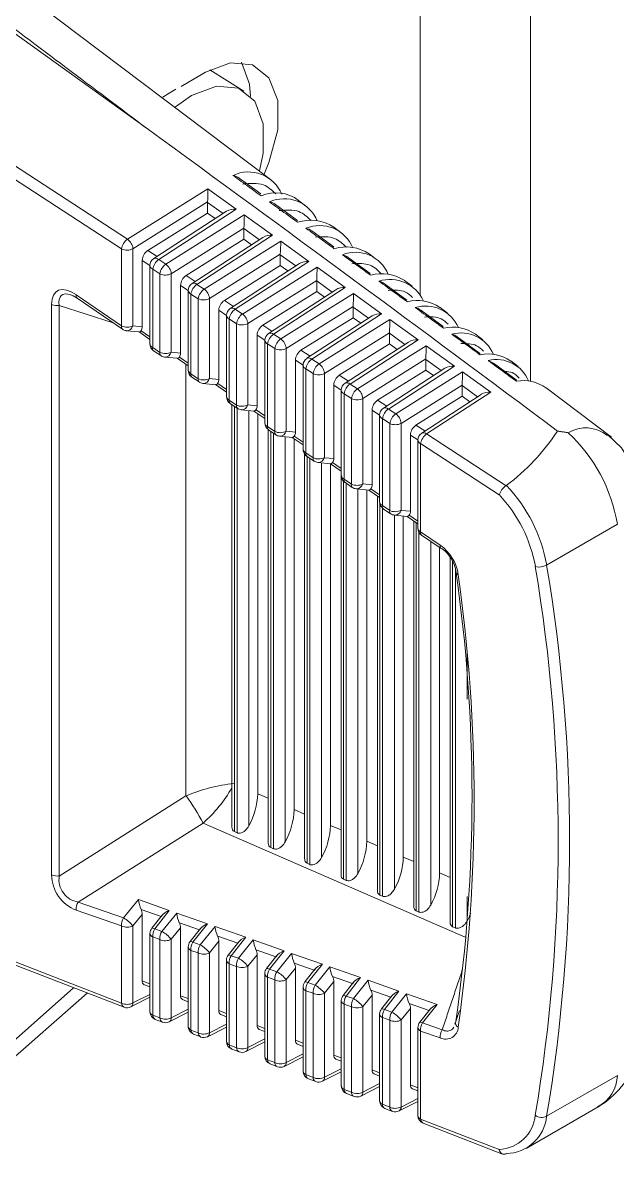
# Model space of a CAD drawing. Extents: x 8 to 113, y 2 to 87.
# Drawn here: x 81.363 to 82.08, y 65.487 to 66.851 of the extents above; entities that cross this region are included whole.
import ezdxf

# ---------------------------------------------------------------- set-up
doc = ezdxf.new("R2010")
doc.units = 0
doc.header["$MEASUREMENT"] = 0
doc.layers.add('OBJECT', color=7, linetype='CONTINUOUS')

msp = doc.modelspace()

# ---------------------------------------------------------------- linework, layer by layer
at = {"layer": 'OBJECT', "linetype": 'Continuous', "lineweight": 15}
for p, q in [((81.8421, 66.5225), (81.8421, 73.5571)), ((81.975, 66.4184), (81.975, 73.4803)), ((81.5145, 66.7221), (81.3105, 66.8689)), ((81.6615, 66.6621), (81.3794, 66.8748)), ((81.1852, 66.7881), (81.4893, 66.5901)), ((81.5833, 66.7912), (81.5538, 66.7742)), ((81.6297, 66.7686), (81.5886, 66.7941)), ((81.4821, 66.5784), (81.1778, 66.7765)), ((81.5477, 66.7707), (81.5394, 66.7659)), ((81.5394, 66.7659), (81.5317, 66.7611)), ((81.5663, 66.7631), (81.5473, 66.7497)), ((81.6501, 66.6446), (81.624, 66.6636)), ((81.4893, 66.5901), (81.5863, 66.6508)), ((81.5863, 66.6508), (81.6203, 66.6264)), ((81.5857, 66.6349), (81.4958, 66.5786)), ((81.5857, 66.6343), (81.5857, 66.6216)), ((81.6044, 66.6209), (81.5857, 66.6343)), ((81.7042, 66.6299), (81.6952, 66.6366)), ((81.5137, 66.5764), (81.5857, 66.6216)), ((81.6088, 66.6238), (81.5209, 66.5666)), ((81.6203, 66.6264), (81.5269, 66.5656)), ((81.5355, 66.56), (81.6301, 66.6193)), ((81.5857, 66.6216), (81.5951, 66.6148)), ((81.6301, 66.6193), (81.6641, 66.5949)), ((81.694, 66.6127), (81.6678, 66.6318)), ((81.6296, 66.6034), (81.542, 66.5485)), ((81.6526, 66.5922), (81.5671, 66.5366)), ((81.6641, 66.5949), (81.573, 66.5356)), ((81.6296, 66.6028), (81.6296, 66.59)), ((81.6482, 66.5894), (81.6296, 66.6028)), ((81.738, 66.5807), (81.7116, 66.6)), ((81.7469, 66.5977), (81.7379, 66.6044)), ((81.4821, 66.4855), (81.4821, 66.5784)), ((81.4958, 66.5786), (81.4958, 66.4856)), ((81.5599, 66.5464), (81.6296, 66.59)), ((81.5817, 66.53), (81.674, 66.5878)), ((81.6296, 66.59), (81.6389, 66.5833)), ((81.674, 66.5878), (81.708, 66.5633)), ((81.507, 66.4845), (81.507, 66.5645)), ((81.5164, 66.5584), (81.507, 66.5645)), ((81.5137, 66.5764), (81.5249, 66.5692)), ((81.5269, 66.5656), (81.5355, 66.56)), ((81.6734, 66.5719), (81.5882, 66.5185)), ((81.6734, 66.5713), (81.6734, 66.5585)), ((81.6921, 66.5579), (81.6734, 66.5713)), ((81.7819, 66.5488), (81.7553, 66.5682)), ((81.7879, 66.5668), (81.7806, 66.5723)), ((81.5164, 66.5583), (81.5164, 66.4639)), ((81.5283, 66.5483), (81.5197, 66.554)), ((81.5197, 66.554), (81.5197, 66.4596)), ((81.6061, 66.5163), (81.6734, 66.5585)), ((81.6965, 66.5607), (81.6132, 66.5066)), ((81.708, 66.5633), (81.6191, 66.5056)), ((81.6279, 66.4999), (81.7178, 66.5562)), ((81.6734, 66.5585), (81.6827, 66.5518)), ((81.7178, 66.5562), (81.7518, 66.5318)), ((81.5283, 66.4537), (81.5283, 66.5483)), ((81.542, 66.5485), (81.542, 66.4539)), ((81.5599, 66.5464), (81.571, 66.5392)), ((81.7173, 66.5403), (81.6344, 66.4884)), ((81.7173, 66.5397), (81.7173, 66.527)), ((81.7359, 66.5263), (81.7173, 66.5397)), ((81.8323, 66.5333), (81.8233, 66.5401)), ((81.5532, 66.4528), (81.5532, 66.5344)), ((81.5625, 66.5283), (81.5532, 66.5344)), ((81.5625, 66.5282), (81.5625, 66.4322)), ((81.5745, 66.5183), (81.5658, 66.5239)), ((81.5658, 66.5239), (81.5658, 66.4279)), ((81.573, 66.5356), (81.5817, 66.53)), ((81.6523, 66.4863), (81.7173, 66.527)), ((81.7403, 66.5292), (81.6593, 66.4765)), ((81.7518, 66.5318), (81.6653, 66.4755)), ((81.674, 66.4698), (81.7616, 66.5247)), ((81.7173, 66.527), (81.7266, 66.5203)), ((81.7616, 66.5247), (81.7956, 66.5003)), ((81.8258, 66.5167), (81.7991, 66.5363)), ((81.3978, 65.824), (81.3978, 66.5115)), ((81.4071, 66.5102), (81.4071, 65.8227)), ((81.4719, 66.4893), (81.4071, 66.5102)), ((81.4276, 66.523), (81.4821, 66.4855)), ((81.4287, 66.519), (81.4832, 66.4815)), ((81.5745, 66.4219), (81.5745, 66.5183)), ((81.5882, 66.5185), (81.5882, 66.4221)), ((81.6061, 66.5163), (81.6171, 66.5091)), ((81.5994, 66.421), (81.5994, 66.5044)), ((81.6086, 66.4983), (81.5994, 66.5044)), ((81.6086, 66.4982), (81.6086, 66.4005)), ((81.6191, 66.5056), (81.6279, 66.4999)), ((81.7611, 66.5088), (81.6806, 66.4583)), ((81.7841, 66.4977), (81.7055, 66.4465)), ((81.7956, 66.5003), (81.7114, 66.4455)), ((81.7611, 66.5082), (81.7611, 66.4955)), ((81.7797, 66.4948), (81.7611, 66.5082)), ((81.8698, 66.4847), (81.8429, 66.5044)), ((81.875, 66.5011), (81.866, 66.5079)), ((81.4958, 66.4856), (81.507, 66.4845)), ((81.6207, 66.4882), (81.612, 66.4939)), ((81.612, 66.4939), (81.612, 66.3962)), ((81.6207, 66.3902), (81.6207, 66.4882)), ((81.6344, 66.4884), (81.6344, 66.3904)), ((81.6523, 66.4863), (81.6633, 66.4791)), ((81.6984, 66.4562), (81.7611, 66.4955)), ((81.7202, 66.4398), (81.8055, 66.4932)), ((81.7611, 66.4955), (81.7704, 66.4887)), ((81.8055, 66.4932), (81.8395, 66.4688)), ((81.4878, 66.4798), (81.5034, 66.4783)), ((81.5032, 66.4783), (81.5164, 66.4692)), ((81.5056, 66.4798), (81.5164, 66.4724)), ((81.6455, 66.3893), (81.6455, 66.4743)), ((81.6548, 66.4683), (81.6455, 66.4743)), ((81.6653, 66.4755), (81.674, 66.4698)), ((81.8049, 66.4773), (81.7267, 66.4283)), ((81.8049, 66.4767), (81.8049, 66.4639)), ((81.8236, 66.4633), (81.8049, 66.4767)), ((81.9137, 66.4526), (81.8866, 66.4725)), ((81.9177, 66.4688), (81.9087, 66.4756)), ((81.5197, 66.4596), (81.5283, 66.4537)), ((81.5207, 66.4557), (81.5293, 66.4498)), ((81.6548, 66.4682), (81.6548, 66.3688)), ((81.6669, 66.4582), (81.6581, 66.4639)), ((81.6581, 66.4639), (81.6581, 66.3645)), ((81.6669, 66.3584), (81.6669, 66.4582)), ((81.6806, 66.4583), (81.6806, 66.3586)), ((81.6984, 66.4562), (81.7094, 66.4491)), ((81.7446, 66.4261), (81.8049, 66.4639)), ((81.828, 66.4661), (81.7516, 66.4165)), ((81.8395, 66.4688), (81.7575, 66.4155)), ((81.7664, 66.4097), (81.8493, 66.4617)), ((81.8049, 66.4639), (81.8143, 66.4572)), ((81.8493, 66.4617), (81.8833, 66.4372)), ((81.534, 66.448), (81.5495, 66.4465)), ((81.542, 66.4539), (81.5532, 66.4528)), ((81.5493, 66.4465), (81.5625, 66.4375)), ((81.5518, 66.4481), (81.5625, 66.4407)), ((81.6917, 66.3575), (81.6917, 66.4442)), ((81.7009, 66.4382), (81.6917, 66.4442)), ((81.7114, 66.4455), (81.7202, 66.4398)), ((81.8488, 66.4458), (81.7729, 66.3982)), ((81.8488, 66.4452), (81.8488, 66.4324)), ((81.8674, 66.4318), (81.8488, 66.4452)), ((81.9603, 66.4365), (81.9512, 66.4434)), ((81.5598, 65.9193), (81.5598, 66.4393)), ((81.7009, 66.4381), (81.7009, 66.337)), ((81.713, 66.4281), (81.7042, 66.4338)), ((81.7042, 66.4338), (81.7042, 66.3327)), ((81.713, 66.3267), (81.713, 66.4281)), ((81.7267, 66.4283), (81.7267, 66.3268)), ((81.7908, 66.3961), (81.8488, 66.4324)), ((81.8718, 66.4346), (81.7977, 66.3864)), ((81.8833, 66.4372), (81.8037, 66.3854)), ((81.8126, 66.3796), (81.8932, 66.4301)), ((81.8488, 66.4324), (81.8581, 66.4257)), ((81.8932, 66.4301), (81.9272, 66.4057)), ((81.9578, 66.4206), (81.9303, 66.4407)), ((81.5658, 66.4279), (81.5745, 66.4219)), ((81.5668, 66.424), (81.5755, 66.418)), ((81.5802, 66.4163), (81.5957, 66.4147)), ((81.5882, 66.4221), (81.5994, 66.421)), ((81.5955, 66.4148), (81.6086, 66.4057)), ((81.598, 66.4163), (81.6086, 66.409)), ((81.7446, 66.4261), (81.7555, 66.419)), ((81.7575, 66.4155), (81.7664, 66.4097)), ((81.7379, 66.3257), (81.7379, 66.4142)), ((81.747, 66.4082), (81.7379, 66.4142)), ((81.747, 66.4081), (81.747, 66.3053)), ((81.7592, 66.398), (81.7504, 66.4038)), ((81.7504, 66.4038), (81.7504, 66.301)), ((81.8926, 66.4142), (81.8191, 66.3681)), ((81.837, 66.366), (81.8926, 66.4009)), ((81.9157, 66.4031), (81.8439, 66.3564)), ((81.9272, 66.4057), (81.8498, 66.3554)), ((81.8926, 66.4136), (81.8926, 66.4009)), ((81.9113, 66.4002), (81.8926, 66.4136)), ((81.8926, 66.4009), (81.9019, 66.3942)), ((82.0725, 66.3514), (81.9938, 66.4111)), ((81.612, 66.3962), (81.6207, 66.3902)), ((81.613, 66.3922), (81.6217, 66.3862)), ((81.6152, 66.3907), (81.6152, 65.8814)), ((81.6181, 66.3887), (81.6181, 65.8762)), ((81.6344, 66.3904), (81.6455, 66.3893)), ((81.7592, 66.2949), (81.7592, 66.398)), ((81.7729, 66.3982), (81.7729, 66.2951)), ((81.7908, 66.3961), (81.8017, 66.389)), ((81.6214, 65.8747), (81.6214, 66.3864)), ((81.6264, 66.3845), (81.6419, 66.383)), ((81.6355, 66.3836), (81.6355, 65.8831)), ((81.6417, 66.383), (81.6548, 66.374)), ((81.6442, 66.3845), (81.6548, 66.3772)), ((81.6463, 65.9219), (81.6463, 66.3798)), ((81.7841, 66.294), (81.7841, 66.3841)), ((81.7932, 66.3782), (81.7841, 66.3841)), ((81.7932, 66.3781), (81.7932, 66.2736)), ((81.8054, 66.368), (81.7965, 66.3738)), ((81.7965, 66.3738), (81.7965, 66.2693)), ((81.8037, 66.3854), (81.8126, 66.3796)), ((81.6581, 66.3645), (81.6669, 66.3584)), ((81.659, 66.3606), (81.659, 65.8623)), ((81.6591, 66.3605), (81.6679, 66.3545)), ((81.8054, 66.2632), (81.8054, 66.368)), ((81.8191, 66.3681), (81.8191, 66.2633)), ((81.837, 66.366), (81.8478, 66.359)), ((81.6619, 66.3586), (81.6619, 65.8571)), ((81.6653, 65.8556), (81.6653, 66.3563)), ((81.6725, 66.3528), (81.6881, 66.3512)), ((81.6794, 66.3521), (81.6794, 65.864)), ((81.6806, 66.3586), (81.6917, 66.3575)), ((81.6879, 66.3512), (81.7009, 66.3423)), ((81.6901, 65.9028), (81.6901, 66.3497)), ((81.6903, 66.3528), (81.7009, 66.3455)), ((81.8302, 66.2622), (81.8302, 66.3541)), ((81.8393, 66.3481), (81.8302, 66.3541)), ((81.8393, 66.348), (81.8393, 66.2418)), ((81.8498, 66.3554), (81.9456, 66.293)), ((81.7042, 66.3327), (81.713, 66.3267)), ((81.8426, 66.3437), (81.8426, 66.2375)), ((81.9372, 66.2822), (81.8426, 66.3437)), ((81.7028, 66.3311), (81.7028, 65.8432)), ((81.7052, 66.3288), (81.7141, 66.3227)), ((81.7058, 66.3284), (81.7058, 65.838)), ((81.7091, 65.8365), (81.7091, 66.3261)), ((81.7187, 66.321), (81.7342, 66.3195)), ((81.7232, 66.3206), (81.7232, 65.8449)), ((81.7267, 66.3268), (81.7379, 66.3257)), ((81.734, 66.3195), (81.747, 66.3105)), ((81.734, 65.8837), (81.734, 66.3195)), ((81.7365, 66.321), (81.747, 66.3138)), ((81.7467, 66.3108), (81.7467, 65.8241)), ((81.7496, 66.2986), (81.7496, 65.8189)), ((81.7504, 66.301), (81.7592, 66.2949)), ((81.7514, 66.2971), (81.7602, 66.291)), ((81.753, 65.8174), (81.753, 66.296)), ((81.7729, 66.2951), (81.7841, 66.294)), ((81.7649, 66.2893), (81.7804, 66.2877)), ((81.767, 66.289), (81.767, 65.8258)), ((81.7778, 65.8646), (81.7778, 66.288)), ((81.7802, 66.2877), (81.7932, 66.2788)), ((81.7827, 66.2893), (81.7932, 66.2821)), ((81.7905, 66.2806), (81.7905, 65.805)), ((81.7934, 66.2713), (81.7934, 65.7998)), ((81.7965, 66.2693), (81.8054, 66.2632)), ((81.7968, 65.7984), (81.7968, 66.2659)), ((81.7975, 66.2653), (81.8064, 66.2592)), ((81.8109, 66.2575), (81.8109, 65.8067)), ((81.8111, 66.2575), (81.8266, 66.256)), ((81.8191, 66.2633), (81.8302, 66.2622)), ((81.8216, 65.8455), (81.8216, 66.2564)), ((81.8264, 66.256), (81.8393, 66.2471)), ((81.8289, 66.2575), (81.8393, 66.2503)), ((81.8344, 66.2505), (81.8344, 65.786)), ((81.8373, 66.2485), (81.8373, 65.7807)), ((81.8426, 66.2375), (81.8662, 66.2214)), ((82.0797, 66.2465), (81.9944, 66.1973)), ((81.8406, 65.7793), (81.8406, 66.2369)), ((81.8436, 66.2336), (81.8672, 66.2174)), ((81.8547, 66.226), (81.8547, 65.7876)), ((81.8655, 65.8264), (81.8655, 66.2186)), ((81.8782, 66.2067), (81.8782, 65.7669)), ((81.8811, 66.2015), (81.8811, 65.7616)), ((81.8845, 65.7602), (81.8845, 66.1922)), ((81.8986, 66.0901), (81.8986, 66.0359)), ((81.5598, 65.9193), (81.4071, 65.8227)), ((81.659, 65.9164), (81.6463, 65.9219)), ((81.7028, 65.8973), (81.6901, 65.9028)), ((81.43, 65.7913), (81.5804, 65.8864)), ((81.5804, 65.8864), (81.8961, 65.7489)), ((81.7467, 65.8782), (81.734, 65.8837)), ((81.6181, 65.8762), (81.6214, 65.8747)), ((81.6619, 65.8571), (81.6653, 65.8556)), ((81.7905, 65.8591), (81.7778, 65.8646)), ((81.8344, 65.84), (81.8216, 65.8455)), ((81.7058, 65.838), (81.7091, 65.8365)), ((81.7496, 65.8189), (81.753, 65.8174)), ((81.8782, 65.8209), (81.8655, 65.8264)), ((81.4821, 65.6695), (81.1778, 65.7875)), ((81.4846, 65.7722), (81.43, 65.7913)), ((81.4846, 65.7722), (81.5024, 65.7942)), ((81.5024, 65.7942), (81.5396, 65.7811)), ((81.7934, 65.7998), (81.7968, 65.7984)), ((81.8986, 65.7982), (81.8986, 65.7685)), ((81.181, 65.7825), (81.4852, 65.6645)), ((81.4276, 65.7816), (81.4821, 65.7625)), ((81.507, 65.7764), (81.4958, 65.7626)), ((81.5298, 65.774), (81.5056, 65.7825)), ((81.507, 65.7764), (81.507, 65.6964)), ((81.531, 65.7756), (81.5185, 65.7598)), ((81.5396, 65.7811), (81.5221, 65.759)), ((81.5307, 65.7559), (81.5486, 65.778)), ((81.5486, 65.778), (81.5858, 65.7649)), ((81.8373, 65.7807), (81.8406, 65.7793)), ((81.4821, 65.6695), (81.4821, 65.7625)), ((81.4958, 65.7626), (81.4958, 65.6697)), ((81.5532, 65.7602), (81.542, 65.7464)), ((81.576, 65.7578), (81.5518, 65.7663)), ((81.5532, 65.7602), (81.5532, 65.6785)), ((81.5858, 65.7649), (81.5682, 65.7428)), ((81.5769, 65.7397), (81.5948, 65.7618)), ((81.5948, 65.7618), (81.6319, 65.7488)), ((81.8811, 65.7616), (81.8845, 65.7602)), ((81.5164, 65.7536), (81.5164, 65.6592)), ((81.5283, 65.7462), (81.5197, 65.7493)), ((81.5197, 65.7493), (81.5197, 65.655)), ((81.5221, 65.759), (81.5307, 65.7559)), ((81.5283, 65.6516), (81.5283, 65.7462)), ((81.542, 65.7464), (81.542, 65.6518)), ((81.5772, 65.7594), (81.5647, 65.7436)), ((81.6221, 65.7417), (81.598, 65.7501)), ((81.6319, 65.7488), (81.6144, 65.7266)), ((81.5625, 65.7374), (81.5625, 65.6414)), ((81.5745, 65.73), (81.5658, 65.7331)), ((81.5658, 65.7331), (81.5658, 65.6371)), ((81.5682, 65.7428), (81.5769, 65.7397)), ((81.5994, 65.744), (81.5882, 65.7302)), ((81.5994, 65.744), (81.5994, 65.6606)), ((81.6233, 65.7432), (81.6108, 65.7274)), ((81.6231, 65.7235), (81.6409, 65.7456)), ((81.6409, 65.7456), (81.678, 65.7326)), ((81.6682, 65.7255), (81.6442, 65.7339)), ((81.678, 65.7326), (81.6605, 65.7104)), ((81.5745, 65.6337), (81.5745, 65.73)), ((81.5882, 65.7302), (81.5882, 65.6339)), ((81.6086, 65.7212), (81.6086, 65.6235)), ((81.6144, 65.7266), (81.6231, 65.7235)), ((81.6455, 65.7278), (81.6344, 65.714)), ((81.6455, 65.7278), (81.6455, 65.6427)), ((81.6694, 65.727), (81.6569, 65.7112)), ((81.6693, 65.7073), (81.6871, 65.7294)), ((81.6871, 65.7294), (81.7242, 65.7164)), ((81.6207, 65.7138), (81.612, 65.7169)), ((81.612, 65.7169), (81.612, 65.6192)), ((81.6207, 65.6158), (81.6207, 65.7138)), ((81.6344, 65.714), (81.6344, 65.616)), ((81.6605, 65.7104), (81.6693, 65.7073)), ((81.6917, 65.7116), (81.6806, 65.6978)), ((81.7144, 65.7093), (81.6903, 65.7177)), ((81.6917, 65.7116), (81.6917, 65.6248)), ((81.7156, 65.7108), (81.7031, 65.695)), ((81.7242, 65.7164), (81.7066, 65.6942)), ((81.7154, 65.6911), (81.7333, 65.7132)), ((81.7333, 65.7132), (81.7703, 65.7002)), ((81.507, 65.6964), (81.5164, 65.6928)), ((81.5096, 65.6916), (81.5164, 65.689)), ((81.6548, 65.705), (81.6548, 65.6056)), ((81.6669, 65.6976), (81.6581, 65.7007)), ((81.6581, 65.7007), (81.6581, 65.6013)), ((81.6669, 65.5979), (81.6669, 65.6976)), ((81.6806, 65.6978), (81.6806, 65.5981)), ((81.7066, 65.6942), (81.7154, 65.6911)), ((81.7379, 65.6954), (81.7267, 65.6816)), ((81.7605, 65.6931), (81.7365, 65.7015)), ((81.7379, 65.6954), (81.7379, 65.6069)), ((81.7617, 65.6946), (81.7492, 65.6788)), ((81.7703, 65.7002), (81.7528, 65.678)), ((81.7616, 65.6749), (81.7795, 65.697)), ((81.7795, 65.697), (81.8164, 65.684)), ((81.3032, 65.5808), (81.4244, 65.6881)), ((81.3375, 65.5906), (81.4408, 65.6817)), ((81.4958, 65.6697), (81.5164, 65.6801)), ((81.5532, 65.6785), (81.5625, 65.6749)), ((81.7009, 65.6888), (81.7009, 65.5877)), ((81.713, 65.6814), (81.7042, 65.6845)), ((81.7042, 65.6845), (81.7042, 65.5834)), ((81.713, 65.58), (81.713, 65.6814)), ((81.7267, 65.6816), (81.7267, 65.5802)), ((81.7528, 65.678), (81.7616, 65.6749)), ((81.7841, 65.6791), (81.7729, 65.6654)), ((81.8066, 65.6769), (81.7827, 65.6853)), ((81.7841, 65.6791), (81.7841, 65.589)), ((81.8078, 65.6784), (81.7953, 65.6626)), ((81.8164, 65.684), (81.7989, 65.6618)), ((81.8078, 65.6587), (81.8257, 65.6807)), ((81.8257, 65.6807), (81.8626, 65.6678)), ((81.4934, 65.6649), (81.5164, 65.6766)), ((81.5557, 65.6737), (81.5625, 65.6711)), ((81.747, 65.6726), (81.747, 65.5698)), ((81.7592, 65.6652), (81.7504, 65.6683)), ((81.7504, 65.6683), (81.7504, 65.5655)), ((81.7592, 65.5621), (81.7592, 65.6652)), ((81.7729, 65.6654), (81.7729, 65.5623)), ((81.8528, 65.6607), (81.8289, 65.6691)), ((81.8626, 65.6678), (81.845, 65.6456)), ((81.5197, 65.655), (81.5283, 65.6516)), ((81.5395, 65.647), (81.5625, 65.6587)), ((81.542, 65.6518), (81.5625, 65.6622)), ((81.5994, 65.6606), (81.6086, 65.657)), ((81.6019, 65.6558), (81.6086, 65.6532)), ((81.7932, 65.6564), (81.7932, 65.5519)), ((81.8054, 65.649), (81.7965, 65.6521)), ((81.7965, 65.6521), (81.7965, 65.5476)), ((81.7989, 65.6618), (81.8078, 65.6587)), ((81.8302, 65.6629), (81.8191, 65.6492)), ((81.8302, 65.6629), (81.8302, 65.5711)), ((81.854, 65.6622), (81.8415, 65.6464)), ((81.5228, 65.6499), (81.5314, 65.6466)), ((81.5658, 65.6371), (81.5745, 65.6337)), ((81.5857, 65.6291), (81.6086, 65.6407)), ((81.5882, 65.6339), (81.6086, 65.6443)), ((81.6455, 65.6427), (81.6548, 65.6391)), ((81.6481, 65.6379), (81.6548, 65.6353)), ((81.8054, 65.5442), (81.8054, 65.649)), ((81.8191, 65.6492), (81.8191, 65.5443)), ((81.8393, 65.6402), (81.8393, 65.534)), ((81.8686, 65.6374), (81.845, 65.6456)), ((81.8846, 65.6466), (81.884, 65.6441)), ((81.5689, 65.632), (81.5776, 65.6287)), ((81.6344, 65.616), (81.6548, 65.6263)), ((81.6917, 65.6248), (81.7009, 65.6213)), ((81.8426, 65.6359), (81.8426, 65.5297)), ((81.8426, 65.6359), (81.8662, 65.6277)), ((81.612, 65.6192), (81.6207, 65.6158)), ((81.615, 65.6141), (81.6238, 65.6108)), ((81.6319, 65.6112), (81.6548, 65.6228)), ((81.6943, 65.62), (81.7009, 65.6174)), ((81.6581, 65.6013), (81.6669, 65.5979)), ((81.6612, 65.5963), (81.6699, 65.5929)), ((81.6781, 65.5933), (81.7009, 65.6049)), ((81.6806, 65.5981), (81.7009, 65.6084)), ((81.7379, 65.6069), (81.747, 65.6034)), ((81.7404, 65.6021), (81.747, 65.5995)), ((81.7042, 65.5834), (81.713, 65.58)), ((81.7242, 65.5754), (81.747, 65.5869)), ((81.7267, 65.5802), (81.747, 65.5905)), ((81.7841, 65.589), (81.7932, 65.5855)), ((81.7866, 65.5842), (81.7932, 65.5816)), ((81.7073, 65.5784), (81.7161, 65.575)), ((81.7704, 65.5575), (81.7932, 65.569)), ((81.7729, 65.5623), (81.7932, 65.5726)), ((81.8302, 65.5711), (81.8393, 65.5676)), ((82.0797, 65.5824), (81.9944, 65.5332)), ((81.7504, 65.5655), (81.7592, 65.5621)), ((81.7534, 65.5605), (81.7623, 65.557)), ((81.8328, 65.5663), (81.8393, 65.5637)), ((81.7965, 65.5476), (81.8054, 65.5442)), ((81.7996, 65.5426), (81.8085, 65.5391)), ((81.8166, 65.5396), (81.8393, 65.5511)), ((81.8191, 65.5443), (81.8393, 65.5546)), ((81.9698, 65.4945), (82.0565, 65.5445)), ((81.9372, 65.4931), (81.8426, 65.5297)), ((81.8457, 65.5247), (81.9412, 65.4877))]:
    msp.add_line(p, q, dxfattribs=at)
at = {"layer": 'OBJECT', "linetype": 'Continuous', "lineweight": 15, "flags": 128}
for points in [[(81.6539, 66.6685), (81.6598, 66.6823), (81.6703, 66.7217), (81.6703, 66.7571), (81.6598, 66.7844), (81.6401, 66.8002), (81.6135, 66.8025), (81.5833, 66.7912)], [(81.6377, 66.7621), (81.6364, 66.7767), (81.6265, 66.8032)], [(81.6485, 66.6725), (81.653, 66.6938), (81.653, 66.7291), (81.6426, 66.7563), (81.6229, 66.772), (81.5964, 66.7743), (81.5663, 66.7631)], [(81.4205, 66.523), (81.4238, 66.5219), (81.4287, 66.519)], [(82.1012, 66.3121), (82.0848, 66.3386), (82.0683, 66.3545)], [(81.8879, 66.1858), (81.887, 66.1862), (81.8862, 66.1867), (81.8855, 66.1872), (81.885, 66.1878), (81.8848, 66.1884), (81.8847, 66.1891), (81.8847, 66.1898), (81.885, 66.1904)], [(81.5221, 65.759), (81.5209, 65.7595), (81.52, 65.7599), (81.5192, 65.76), (81.5187, 65.7599), (81.5185, 65.7598)], [(81.5682, 65.7428), (81.5671, 65.7433), (81.5661, 65.7437), (81.5654, 65.7438), (81.5648, 65.7437), (81.5647, 65.7436)], [(81.6144, 65.7266), (81.6132, 65.7271), (81.6123, 65.7275), (81.6115, 65.7276), (81.611, 65.7275), (81.6108, 65.7274)], [(81.6605, 65.7104), (81.6594, 65.7109), (81.6584, 65.7113), (81.6576, 65.7114), (81.6571, 65.7113), (81.6569, 65.7112)], [(81.7066, 65.6942), (81.7055, 65.6947), (81.7045, 65.6951), (81.7038, 65.6952), (81.7033, 65.6951), (81.7031, 65.695)], [(81.7528, 65.678), (81.7516, 65.6785), (81.7507, 65.6789), (81.7499, 65.679), (81.7494, 65.6789), (81.7492, 65.6788)], [(81.7989, 65.6618), (81.7978, 65.6624), (81.7968, 65.6627), (81.796, 65.6628), (81.7955, 65.6627), (81.7953, 65.6626)], [(81.8415, 65.6464), (81.8417, 65.6466), (81.8422, 65.6466), (81.8429, 65.6465), (81.8439, 65.6462), (81.845, 65.6456)]]:
    msp.add_lwpolyline(points, dxfattribs=at)
at = {"layer": 'OBJECT', "linetype": 'Continuous', "lineweight": 15}
for centre, radius, start, end in [((52.1472, 26.3462), 49.9265, 53.26696, 53.96986), ((81.6351, 66.6276), 0.0435, 22.5433, 115.3632), ((81.6134, 66.6495), 0.0177, 53.0377, 80.0466), ((81.2057, 66.6556), 0.3806, 356.8782, 359.2764), ((81.5957, 66.6343), 0.00998, 176.6046, 179.9716), ((81.6684, 66.6014), 0.0446, 52.6737, 113.6731), ((81.678, 66.5955), 0.0433, 22.4467, 114.0032), ((81.6571, 66.6176), 0.0178, 53.0412, 79.3423), ((81.6188, 66.6062), 0.0202, 85.826, 119.7654), ((81.2496, 66.6241), 0.3806, 356.8782, 359.2764), ((81.7102, 66.5615), 0.0514, 57.1686, 107.8728), ((81.7209, 66.5634), 0.0431, 22.3789, 112.5904), ((81.6395, 66.6028), 0.00998, 176.6046, 179.9716), ((81.6626, 66.5747), 0.0202, 85.826, 119.7654), ((81.7008, 66.5857), 0.0179, 53.0618, 78.6281), ((81.5003, 66.5753), 0.0185, 126.6244, 170.1998), ((81.4888, 66.5924), 0.0155, 244.5107, 296.9457), ((81.4795, 66.5769), 0.0165, 5.8547, 53.2352), ((81.2934, 66.5926), 0.3806, 356.8782, 359.2764), ((81.753, 66.5302), 0.0505, 56.6762, 106.7404), ((81.5223, 66.5638), 0.0153, 123.9867, 177.3406), ((81.5264, 66.5583), 0.01, 123.0323, 180), ((81.5379, 66.5508), 0.0185, 126.6244, 170.1998), ((81.5231, 66.5616), 0.00546, 46.9471, 113.934), ((81.6834, 66.5713), 0.00998, 176.6046, 179.9716), ((81.7638, 66.5313), 0.043, 22.3427, 111.1225), ((81.7445, 66.5538), 0.018, 53.1014, 77.9042), ((81.5214, 66.5587), 0.00502, 184.9445, 250.3667), ((81.5465, 66.5452), 0.0185, 126.6244, 170.1998), ((81.5257, 66.5468), 0.0165, 5.8547, 53.2352), ((81.7065, 66.5432), 0.0202, 85.826, 119.7654), ((81.3373, 66.5611), 0.3806, 356.8782, 359.2764), ((81.535, 66.5623), 0.0155, 244.5107, 296.9457), ((81.5685, 66.5337), 0.0153, 123.9867, 177.3406), ((81.7272, 66.5397), 0.00998, 176.6046, 179.9716), ((81.7957, 66.4988), 0.0497, 56.175, 105.566), ((81.8057, 66.4974), 0.0442, 24.2385, 107.6586), ((81.7882, 66.5218), 0.0182, 53.1623, 77.1713), ((81.5725, 66.5282), 0.01, 123.0323, 180), ((81.5675, 66.5287), 0.00502, 184.9445, 250.3667), ((81.584, 66.5208), 0.0185, 126.6244, 170.1998), ((81.5693, 66.5316), 0.00546, 46.9471, 113.934), ((81.5927, 66.5151), 0.0185, 126.6244, 170.1998), ((81.5718, 66.5168), 0.0165, 5.8547, 53.2352), ((81.7503, 66.5117), 0.0202, 85.826, 119.7654), ((81.3811, 66.5295), 0.3806, 356.8782, 359.2764), ((81.4045, 66.5256), 0.0156, 244.6834, 279.5489), ((81.4314, 66.5218), 0.00391, 163.0614, 225.9584), ((81.5812, 66.5323), 0.0155, 244.5107, 296.9457), ((81.6146, 66.5036), 0.0153, 123.9867, 177.3406), ((81.8384, 66.4674), 0.0488, 55.6653, 104.3475), ((81.6186, 66.4982), 0.01, 123.0323, 180), ((81.6136, 66.4986), 0.00502, 184.9445, 250.3667), ((81.6301, 66.4908), 0.0185, 126.6244, 170.1998), ((81.6154, 66.5016), 0.00546, 46.9471, 113.934), ((81.6389, 66.4851), 0.0185, 126.6244, 170.1998), ((81.618, 66.4867), 0.0165, 5.8547, 53.2352), ((81.7711, 66.5082), 0.00998, 176.6046, 179.9716), ((81.7942, 66.4801), 0.0202, 85.826, 119.7654), ((81.8485, 66.4662), 0.0432, 23.6783, 106.5775), ((81.8319, 66.4897), 0.0184, 53.2471, 76.4298), ((81.4859, 66.4843), 0.00391, 163.0614, 225.9584), ((81.4888, 66.4995), 0.0155, 244.5107, 296.9457), ((81.488, 66.488), 0.00822, 269.0444, 343.1329), ((81.4996, 66.4841), 0.00743, 324.4384, 2.9454), ((81.6273, 66.5022), 0.0155, 244.5107, 296.9457), ((81.6608, 66.4736), 0.0153, 123.9867, 177.3406), ((81.425, 66.498), 0.3806, 356.8782, 359.2764), ((81.8812, 66.4361), 0.048, 55.1553, 103.0862), ((81.4888, 66.4898), 0.01, 235.4819, 264.2993), ((81.6648, 66.4682), 0.01, 123.0323, 180), ((81.6763, 66.4607), 0.0185, 126.6244, 170.1998), ((81.6615, 66.4715), 0.00546, 46.9471, 113.934), ((81.685, 66.455), 0.0185, 126.6244, 170.1998), ((81.6642, 66.4567), 0.0165, 5.8547, 53.2352), ((81.8149, 66.4767), 0.00998, 176.6046, 179.9716), ((81.8914, 66.4349), 0.0422, 23.1358, 105.4374), ((81.8756, 66.4576), 0.0186, 53.3585, 75.6804), ((81.5264, 66.4639), 0.01, 180, 235.4819), ((81.5215, 66.4645), 0.00516, 186.0033, 249.3079), ((81.5234, 66.4585), 0.00391, 163.0614, 225.9584), ((81.6598, 66.4686), 0.00502, 184.9445, 250.3667), ((81.6735, 66.4722), 0.0155, 244.5107, 296.9457), ((81.707, 66.4435), 0.0153, 123.9867, 177.3406), ((81.838, 66.4486), 0.0202, 85.826, 119.7654), ((81.4688, 66.4665), 0.3806, 356.8782, 359.2764), ((81.5321, 66.4526), 0.00391, 163.0614, 225.9584), ((81.535, 66.4677), 0.0155, 244.5107, 296.9457), ((81.535, 66.458), 0.01, 235.4819, 264.2993), ((81.5342, 66.4563), 0.00822, 269.0444, 343.1329), ((81.5458, 66.4524), 0.00743, 324.4384, 2.9454), ((81.7109, 66.4381), 0.01, 123.0323, 180), ((81.7224, 66.4307), 0.0185, 126.6244, 170.1998), ((81.7077, 66.4415), 0.00546, 46.9471, 113.934), ((81.8588, 66.4452), 0.00998, 176.6046, 179.9716), ((81.9108, 66.451), 0.00343, 357.253, 30.4123), ((81.9239, 66.4047), 0.0471, 54.6632, 101.7871), ((81.9343, 66.4035), 0.0415, 22.4137, 104.1919), ((81.9193, 66.4258), 0.0185, 53.5712, 74.9492), ((81.5725, 66.4322), 0.01, 180, 235.4819), ((81.5676, 66.4328), 0.00516, 186.0033, 249.3079), ((81.7059, 66.4386), 0.00502, 184.9445, 250.3667), ((81.7312, 66.425), 0.0185, 126.6244, 170.1998), ((81.7197, 66.4421), 0.0155, 244.5107, 296.9457), ((81.7104, 66.4266), 0.0165, 5.8547, 53.2352), ((81.8819, 66.4171), 0.0202, 85.826, 119.7654), ((81.5126, 66.435), 0.3806, 356.8782, 359.2764), ((81.5696, 66.4268), 0.00391, 163.0614, 225.9584), ((81.5782, 66.4208), 0.00391, 163.0614, 225.9584), ((81.5812, 66.4359), 0.0155, 244.5107, 296.9457), ((81.5812, 66.4262), 0.01, 235.4819, 264.2993), ((81.5803, 66.4245), 0.00822, 269.0444, 343.1329), ((81.5919, 66.4206), 0.00743, 324.4384, 2.9454), ((81.7532, 66.4135), 0.0153, 123.9867, 177.3406), ((81.757, 66.4081), 0.01, 123.0323, 180), ((81.7686, 66.4007), 0.0185, 126.6244, 170.1998), ((81.7538, 66.4115), 0.00546, 46.9471, 113.934), ((81.9548, 66.4189), 0.00336, 358.2855, 29.9765), ((81.9666, 66.3734), 0.0462, 54.1608, 100.4375), ((81.752, 66.4085), 0.00502, 184.9445, 250.3667), ((81.7774, 66.3949), 0.0185, 126.6244, 170.1998), ((81.7565, 66.3965), 0.0165, 5.8547, 53.2352), ((81.9026, 66.4136), 0.00998, 176.6046, 179.9716), ((81.9257, 66.3856), 0.0202, 85.826, 119.7654), ((81.6186, 66.4005), 0.01, 180, 235.4819), ((81.6138, 66.401), 0.00516, 186.0033, 249.3079), ((81.6157, 66.3951), 0.00391, 163.0614, 225.9584), ((81.6244, 66.3891), 0.00391, 163.0614, 225.9584), ((81.6273, 66.4042), 0.0155, 244.5107, 296.9457), ((81.6265, 66.3928), 0.00822, 269.0444, 343.1329), ((81.6381, 66.3889), 0.00743, 324.4384, 2.9454), ((81.7659, 66.412), 0.0155, 244.5107, 296.9457), ((81.7993, 66.3834), 0.0153, 123.9867, 177.3406), ((81.6274, 66.3945), 0.01, 235.4819, 264.2993), ((81.8032, 66.3781), 0.01, 123.0323, 180), ((81.7982, 66.3785), 0.00502, 184.9445, 250.3667), ((81.8147, 66.3706), 0.0185, 126.6244, 170.1998), ((81.7999, 66.3814), 0.00546, 46.9471, 113.934), ((81.8236, 66.3648), 0.0185, 126.6244, 170.1998), ((81.8027, 66.3665), 0.0165, 5.8547, 53.2352), ((81.6648, 66.3688), 0.01, 180, 235.4819), ((81.6599, 66.3693), 0.00516, 186.0033, 249.3079), ((81.6618, 66.3633), 0.00391, 163.0614, 225.9584), ((81.8121, 66.382), 0.0155, 244.5107, 296.9457), ((81.8455, 66.3533), 0.0153, 123.9867, 177.3406), ((82.0417, 66.3209), 0.0418, 51.6579, 120.5252), ((81.6706, 66.3573), 0.00391, 163.0614, 225.9584), ((81.6735, 66.3724), 0.0155, 244.5107, 296.9457), ((81.6735, 66.3627), 0.01, 235.4819, 264.2993), ((81.6727, 66.361), 0.00822, 269.0444, 343.1329), ((81.6843, 66.3571), 0.00743, 324.4384, 2.9454), ((81.8493, 66.348), 0.01, 123.0323, 180), ((81.8443, 66.3485), 0.00502, 184.9445, 250.3667), ((81.8608, 66.3406), 0.0185, 126.6244, 170.1998), ((81.8461, 66.3516), 0.00527, 45.5764, 115.3047), ((81.7877, 66.504), 0.2635, 306.8842, 326.5753), ((81.887, 66.2142), 0.1954, 9.5223, 46.8932), ((81.7109, 66.337), 0.01, 180, 235.4819), ((81.706, 66.3376), 0.00516, 186.0033, 249.3079), ((81.708, 66.3316), 0.00391, 163.0614, 225.9584), ((81.7168, 66.3255), 0.00391, 163.0614, 225.9584), ((81.7197, 66.3407), 0.0155, 244.5107, 296.9457), ((81.7197, 66.331), 0.01, 235.4819, 264.2993), ((81.7189, 66.3292), 0.00822, 269.0444, 343.1329), ((81.7305, 66.3254), 0.00743, 324.4384, 2.9454), ((81.757, 66.3053), 0.01, 180, 235.4819), ((81.7522, 66.3058), 0.00516, 186.0033, 249.3079), ((81.7541, 66.2999), 0.00391, 163.0614, 225.9584), ((81.7629, 66.2938), 0.00391, 163.0614, 225.9584), ((81.7659, 66.3089), 0.0155, 244.5107, 296.9457), ((81.765, 66.2975), 0.00822, 269.0444, 343.1329), ((81.7766, 66.2936), 0.00743, 324.4384, 2.9454), ((81.9585, 66.2743), 0.0227, 124.5042, 159.717), ((81.8123, 66.1653), 0.185, 9.9878, 43.7754), ((81.7659, 66.2992), 0.01, 235.4819, 264.2993), ((81.8137, 66.1657), 0.1698, 10.1424, 43.3374), ((81.8032, 66.2736), 0.01, 180, 235.4819), ((81.7983, 66.2741), 0.00516, 186.0033, 249.3079), ((81.8002, 66.2681), 0.00391, 163.0614, 225.9584), ((81.8091, 66.262), 0.00391, 163.0614, 225.9584), ((81.8121, 66.2772), 0.0155, 244.5107, 296.9457), ((81.8121, 66.2675), 0.01, 235.4819, 264.2993), ((81.8112, 66.2657), 0.00822, 269.0444, 343.1329), ((81.8228, 66.2618), 0.00743, 324.4384, 2.9454), ((81.8493, 66.2418), 0.01, 180, 235.4819), ((81.8443, 66.2423), 0.00502, 184.9445, 250.3667), ((81.8464, 66.2364), 0.00391, 163.0614, 225.9584), ((81.8699, 66.2202), 0.00391, 163.0614, 225.9584), ((81.8358, 66.1783), 0.0527, 8.1651, 54.7566), ((81.8685, 66.2194), 0.00233, 236.2828, 272.3017), ((81.8423, 66.1824), 0.0435, 10.6897, 52.7961), ((81.9854, 66.2136), 0.0186, 255.6316, 299.01), ((80.0128, 65.8652), 2.0093, 350.4866, 9.5134), ((80.0047, 65.919), 1.8998, 351.7841, 8.2159), ((79.9696, 65.9132), 1.9375, 351.9117, 8.0883), ((80.0084, 65.865), 1.9999, 350.4845, 9.5155), ((81.6435, 65.7156), 0.2202, 96.7116, 112.3354), ((81.4705, 66.0112), 0.1663, 311.3574, 330.4295), ((81.3526, 65.7668), 0.2573, 27.6906, 36.3544), ((81.5614, 65.9245), 0.0849, 330.7817, 358.2516), ((81.6053, 65.9054), 0.0849, 330.7817, 358.2516), ((81.6491, 65.8863), 0.0849, 330.7817, 358.2516), ((81.6204, 65.8809), 0.00523, 174.2063, 244.0217), ((81.6642, 65.8618), 0.00523, 174.2063, 244.0217), ((81.6929, 65.8672), 0.0849, 330.7817, 358.2516), ((81.7081, 65.8427), 0.00523, 174.2063, 244.0217), ((81.7368, 65.8481), 0.0849, 330.7817, 358.2516), ((81.4439, 65.8247), 0.0461, 180.8348, 249.3821), ((81.4045, 65.8382), 0.0156, 244.6834, 279.5489), ((81.4341, 65.8184), 0.0274, 170.8251, 261.4437), ((81.7519, 65.8236), 0.00523, 174.2063, 244.0217), ((81.7806, 65.829), 0.0849, 330.7817, 358.2516), ((81.7957, 65.8045), 0.00523, 174.2063, 244.0217), ((81.4424, 65.7831), 0.0149, 146.4438, 185.6893), ((81.5447, 65.7995), 0.0426, 187.1957, 203.539), ((81.4915, 65.7762), 0.0155, 0.918, 24.3752), ((81.5441, 65.7652), 0.0166, 105.7685, 148.0367), ((81.5908, 65.7833), 0.0426, 187.1957, 203.539), ((81.8396, 65.7854), 0.00523, 174.2063, 244.0217), ((81.497, 65.7639), 0.0149, 146.4438, 185.6893), ((81.4888, 65.7764), 0.0155, 244.5107, 296.9457), ((81.4653, 65.7378), 0.0394, 39.0379, 60.654), ((81.5264, 65.7536), 0.01, 141.6473, 180), ((81.5377, 65.7599), 0.0155, 0.918, 24.3752), ((81.5903, 65.749), 0.0166, 105.7685, 148.0367), ((81.637, 65.7671), 0.0426, 187.1957, 203.539), ((81.8834, 65.7663), 0.00523, 174.2063, 244.0217), ((81.5214, 65.754), 0.00502, 184.9445, 250.3667), ((81.5345, 65.7507), 0.0149, 146.4438, 185.6893), ((81.5431, 65.7477), 0.0149, 146.4438, 185.6893), ((81.535, 65.7602), 0.0155, 244.5107, 296.9457), ((81.5114, 65.7216), 0.0394, 39.0379, 60.654), ((81.5839, 65.7437), 0.0155, 0.918, 24.3752), ((81.6364, 65.7328), 0.0166, 105.7685, 148.0367), ((81.5725, 65.7374), 0.01, 141.6473, 180), ((81.5675, 65.7378), 0.00502, 184.9445, 250.3667), ((81.5806, 65.7346), 0.0149, 146.4438, 185.6893), ((81.5893, 65.7315), 0.0149, 146.4438, 185.6893), ((81.5576, 65.7054), 0.0394, 39.0379, 60.654), ((81.6832, 65.7509), 0.0426, 187.1957, 203.539), ((81.6301, 65.7275), 0.0155, 0.918, 24.3752), ((81.6825, 65.7166), 0.0166, 105.7685, 148.0367), ((81.5812, 65.744), 0.0155, 244.5107, 296.9457), ((81.6186, 65.7212), 0.01, 141.6473, 180), ((81.6136, 65.7216), 0.00502, 184.9445, 250.3667), ((81.6268, 65.7184), 0.0149, 146.4438, 185.6893), ((81.6355, 65.7153), 0.0149, 146.4438, 185.6893), ((81.6038, 65.6892), 0.0394, 39.0379, 60.654), ((81.7294, 65.7347), 0.0426, 187.1957, 203.539), ((81.6273, 65.7278), 0.0155, 244.5107, 296.9457), ((81.6648, 65.705), 0.01, 141.6473, 180), ((81.6729, 65.7022), 0.0149, 146.4438, 185.6893), ((81.6817, 65.6991), 0.0149, 146.4438, 185.6893), ((81.65, 65.673), 0.0394, 39.0379, 60.654), ((81.6762, 65.7113), 0.0155, 0.918, 24.3752), ((81.7287, 65.7004), 0.0166, 105.7685, 148.0367), ((81.7755, 65.7185), 0.0426, 187.1957, 203.539), ((81.5118, 65.6959), 0.00481, 173.2921, 242.5079), ((81.6598, 65.7054), 0.00502, 184.9445, 250.3667), ((81.6735, 65.7116), 0.0155, 244.5107, 296.9457), ((81.7109, 65.6888), 0.01, 141.6473, 180), ((81.719, 65.686), 0.0149, 146.4438, 185.6893), ((81.7224, 65.6951), 0.0155, 0.918, 24.3752), ((81.7748, 65.6842), 0.0166, 105.7685, 148.0367), ((81.8217, 65.7023), 0.0426, 187.1957, 203.539), ((81.558, 65.678), 0.00481, 173.2921, 242.5079), ((81.7059, 65.6892), 0.00502, 184.9445, 250.3667), ((81.7278, 65.6829), 0.0149, 146.4438, 185.6893), ((81.7197, 65.6954), 0.0155, 244.5107, 296.9457), ((81.6961, 65.6568), 0.0394, 39.0379, 60.654), ((81.757, 65.6726), 0.01, 141.6473, 180), ((81.7652, 65.6698), 0.0149, 146.4438, 185.6893), ((81.7686, 65.6789), 0.0155, 0.918, 24.3752), ((81.8209, 65.668), 0.0166, 105.7685, 148.0367), ((81.8679, 65.6861), 0.0426, 187.1957, 203.539), ((81.4888, 65.6835), 0.0155, 244.5107, 296.9457), ((81.4878, 65.6695), 0.00568, 180.1476, 242.6773), ((81.4888, 65.6738), 0.01, 248.8055, 296.9342), ((81.4905, 65.6694), 0.00535, 302.3816, 2.9598), ((81.752, 65.673), 0.00502, 184.9445, 250.3667), ((81.774, 65.6667), 0.0149, 146.4438, 185.6893), ((81.7659, 65.6792), 0.0155, 244.5107, 296.9457), ((81.7423, 65.6406), 0.0394, 39.0379, 60.654), ((81.8148, 65.6627), 0.0155, 0.918, 24.3752), ((81.8671, 65.6518), 0.0166, 105.7685, 148.0367), ((81.5264, 65.6592), 0.01, 180, 248.8055), ((81.5215, 65.6598), 0.00516, 186.0033, 249.3079), ((81.5254, 65.655), 0.00568, 180.1476, 242.6773), ((81.535, 65.6656), 0.0155, 244.5107, 296.9457), ((81.534, 65.6516), 0.00568, 180.1476, 242.6773), ((81.5367, 65.6515), 0.00535, 302.3816, 2.9598), ((81.6041, 65.6601), 0.00481, 173.2921, 242.5079), ((81.8032, 65.6564), 0.01, 141.6473, 180), ((81.7982, 65.6568), 0.00502, 184.9445, 250.3667), ((81.8113, 65.6536), 0.0149, 146.4438, 185.6893), ((81.8202, 65.6505), 0.0149, 146.4438, 185.6893), ((81.7885, 65.6244), 0.0394, 39.0379, 60.654), ((81.535, 65.6559), 0.01, 248.8055, 296.9342), ((81.5725, 65.6414), 0.01, 180, 248.8055), ((81.5676, 65.6419), 0.00516, 186.0033, 249.3079), ((81.5715, 65.6371), 0.00568, 180.1476, 242.6773), ((81.6503, 65.6422), 0.00481, 173.2921, 242.5079), ((81.8121, 65.663), 0.0155, 244.5107, 296.9457), ((81.8493, 65.6402), 0.01, 141.6473, 180), ((81.8445, 65.6407), 0.00516, 186.0033, 249.3079), ((81.8574, 65.6374), 0.0149, 146.4438, 185.6893), ((81.881, 65.6291), 0.0149, 146.4438, 185.6893), ((81.8727, 65.6413), 0.0152, 244.2766, 357.2789), ((81.8905, 65.6458), 0.0058, 162.9004, 242.8216), ((81.5812, 65.6477), 0.0155, 244.5107, 296.9457), ((81.5802, 65.6337), 0.00568, 180.1476, 242.6773), ((81.5812, 65.638), 0.01, 248.8055, 296.9342), ((81.5829, 65.6336), 0.00535, 302.3816, 2.9598), ((81.6186, 65.6235), 0.01, 180, 248.8055), ((81.6138, 65.624), 0.00516, 186.0033, 249.3079), ((81.6965, 65.6243), 0.00481, 173.2921, 242.5079), ((81.6176, 65.6192), 0.00568, 180.1476, 242.6773), ((81.6273, 65.6298), 0.0155, 244.5107, 296.9457), ((81.6264, 65.6158), 0.00568, 180.1476, 242.6773), ((81.6274, 65.6201), 0.01, 248.8055, 296.9342), ((81.629, 65.6157), 0.00535, 302.3816, 2.9598), ((81.6648, 65.6056), 0.01, 180, 248.8055), ((81.6599, 65.6061), 0.00516, 186.0033, 249.3079), ((81.6638, 65.6013), 0.00568, 180.1476, 242.6773), ((81.6735, 65.6119), 0.0155, 244.5107, 296.9457), ((81.6725, 65.5979), 0.00568, 180.1476, 242.6773), ((81.6752, 65.5978), 0.00535, 302.3816, 2.9598), ((81.7427, 65.6064), 0.00481, 173.2921, 242.5079), ((81.9986, 65.6398), 0.1115, 301.1228, 339.4776), ((81.6735, 65.6022), 0.01, 248.8055, 296.9342), ((81.7109, 65.5877), 0.01, 180, 248.8055), ((81.706, 65.5882), 0.00516, 186.0033, 249.3079), ((81.7099, 65.5834), 0.00568, 180.1476, 242.6773), ((81.7888, 65.5885), 0.00481, 173.2921, 242.5079), ((81.7197, 65.594), 0.0155, 244.5107, 296.9457), ((81.7187, 65.58), 0.00568, 180.1476, 242.6773), ((81.7197, 65.5843), 0.01, 248.8055, 296.9342), ((81.7214, 65.5799), 0.00535, 302.3816, 2.9598), ((81.757, 65.5698), 0.01, 180, 248.8055), ((81.7522, 65.5703), 0.00516, 186.0033, 249.3079), ((81.835, 65.5705), 0.00481, 173.2921, 242.5079), ((82.0376, 65.5829), 0.0421, 295.7759, 359.3128), ((81.756, 65.5655), 0.00568, 180.1476, 242.6773), ((81.7659, 65.5761), 0.0155, 244.5107, 296.9457), ((81.7649, 65.5621), 0.00568, 180.1476, 242.6773), ((81.7659, 65.5664), 0.01, 248.8055, 296.9342), ((81.7676, 65.562), 0.00535, 302.3816, 2.9598), ((81.8032, 65.5519), 0.01, 180, 248.8055), ((81.7983, 65.5525), 0.00516, 186.0033, 249.3079), ((81.8022, 65.5476), 0.00568, 180.1476, 242.6773), ((81.8121, 65.5582), 0.0155, 244.5107, 296.9457), ((81.8111, 65.5442), 0.00568, 180.1476, 242.6773), ((81.8137, 65.5441), 0.00535, 302.3816, 2.9598), ((81.8121, 65.5485), 0.01, 248.8055, 296.9342), ((81.8493, 65.534), 0.01, 180, 248.8055), ((81.8445, 65.5346), 0.00516, 186.0033, 249.3079), ((81.8482, 65.5297), 0.00554, 179.2501, 243.5748), ((81.9352, 65.5389), 0.0458, 272.4823, 354.3431), ((81.9446, 65.5383), 0.0501, 271.418, 354.1018), ((81.9886, 65.5453), 0.0135, 234.4394, 295.5145)]:
    msp.add_arc(centre, radius, start, end, dxfattribs=at)
for centre, major_axis, ratio, start_param, end_param in [((77.0106, 68.0702), (13.5348, -9.6488), 0.094709, 1.299778, 1.31529), ((81.4333, 66.4811), (-0.0288, 0.0466), 0.44344, 5.493279, 6.904804), ((81.44, 66.4854), (-0.0302, 0.037), 0.376374, 5.756416, 6.859272), ((81.5067, 66.488), (0.00354, 0.00967), 0.277978, 3.070296, 3.818939), ((81.5529, 66.4562), (0.00354, 0.00967), 0.277978, 3.070296, 3.818939), ((81.5991, 66.4245), (0.00354, 0.00967), 0.277978, 3.070296, 3.818939), ((81.6452, 66.3927), (0.00354, 0.00967), 0.277978, 3.070296, 3.818939), ((81.6914, 66.3609), (0.00354, 0.00967), 0.277978, 3.070296, 3.818939), ((81.7376, 66.3292), (0.00354, 0.00967), 0.277978, 3.070296, 3.818939), ((81.7838, 66.2974), (0.00354, 0.00967), 0.277978, 3.070296, 3.818939), ((81.8299, 66.2657), (0.00354, 0.00967), 0.277978, 3.070296, 3.818939), ((81.8665, 65.783), (0.0302, 0.0522), 0.581784, 4.770172, 4.942478)]:
    msp.add_ellipse(centre, major_axis=major_axis, ratio=ratio, start_param=start_param, end_param=end_param, dxfattribs=at)
for points, knots in [([(81.6505, 66.6422), (81.6458, 66.6456), (81.6345, 66.6538), (81.6231, 66.662), (81.6164, 66.6669)], [0, 0, 0, 0, 0.412557, 1, 1, 1, 1]), ([(81.6679, 66.6446), (81.6633, 66.649), (81.653, 66.6589), (81.637, 66.6574), (81.6282, 66.6565)], [0, 0, 0, 0, 0.444562, 1, 1, 1, 1]), ([(81.6945, 66.6104), (81.6898, 66.6138), (81.6784, 66.622), (81.6671, 66.6302), (81.6604, 66.6351)], [0, 0, 0, 0, 0.412528, 1, 1, 1, 1]), ([(81.7105, 66.6125), (81.706, 66.6168), (81.6959, 66.6265), (81.6805, 66.6252), (81.672, 66.6245)], [0, 0, 0, 0, 0.448722, 1, 1, 1, 1]), ([(81.7384, 66.5786), (81.7337, 66.582), (81.7224, 66.5902), (81.711, 66.5984), (81.7043, 66.6033)], [0, 0, 0, 0, 0.412497, 1, 1, 1, 1]), ([(81.7531, 66.5803), (81.7486, 66.5846), (81.7389, 66.594), (81.724, 66.5931), (81.7158, 66.5925)], [0, 0, 0, 0, 0.453196, 1, 1, 1, 1]), ([(81.7824, 66.5467), (81.7777, 66.5501), (81.7663, 66.5583), (81.755, 66.5666), (81.7483, 66.5714)], [0, 0, 0, 0, 0.412464, 1, 1, 1, 1]), ([(81.7956, 66.5481), (81.7913, 66.5523), (81.7818, 66.5615), (81.7675, 66.5609), (81.7597, 66.5605)], [0, 0, 0, 0, 0.45802, 1, 1, 1, 1]), ([(81.8263, 66.5148), (81.8216, 66.5182), (81.8103, 66.5264), (81.7989, 66.5347), (81.7922, 66.5395)], [0, 0, 0, 0, 0.41243, 1, 1, 1, 1]), ([(81.8329, 66.5199), (81.8302, 66.5224), (81.8226, 66.5295), (81.811, 66.5288), (81.8035, 66.5284)], [0, 0, 0, 0, 0.349112, 1, 1, 1, 1]), ([(81.8703, 66.4828), (81.8656, 66.4862), (81.8542, 66.4945), (81.8429, 66.5027), (81.8362, 66.5076)], [0, 0, 0, 0, 0.412394, 1, 1, 1, 1]), ([(81.8757, 66.4875), (81.873, 66.49), (81.8656, 66.497), (81.8545, 66.4966), (81.8474, 66.4963)], [0, 0, 0, 0, 0.359268, 1, 1, 1, 1]), ([(81.9142, 66.4508), (81.9096, 66.4542), (81.8982, 66.4625), (81.8868, 66.4708), (81.8802, 66.4756)], [0, 0, 0, 0, 0.412356, 1, 1, 1, 1]), ([(81.9184, 66.4551), (81.9158, 66.4576), (81.9087, 66.4644), (81.8979, 66.4643), (81.8912, 66.4642)], [0, 0, 0, 0, 0.370334, 1, 1, 1, 1]), ([(81.9582, 66.4188), (81.9535, 66.4222), (81.9421, 66.4305), (81.9308, 66.4388), (81.9241, 66.4436)], [0, 0, 0, 0, 0.412316, 1, 1, 1, 1]), ([(81.9612, 66.4227), (81.9586, 66.4254), (81.954, 66.4302), (81.9471, 66.4305), (81.944, 66.4307)], [0, 0, 0, 0, 0.556414, 1, 1, 1, 1]), ([(81.6355, 65.8831), (81.6343, 65.8812), (81.6323, 65.8781), (81.6284, 65.8753), (81.6251, 65.8742), (81.6228, 65.8742), (81.6218, 65.8746), (81.6214, 65.8747)], [0, 0, 0, 0, 0.345936, 0.577481, 0.767317, 0.928004, 1, 1, 1, 1]), ([(81.6794, 65.864), (81.6782, 65.8621), (81.6762, 65.859), (81.6722, 65.8562), (81.669, 65.8551), (81.6667, 65.8551), (81.6656, 65.8555), (81.6653, 65.8556)], [0, 0, 0, 0, 0.345936, 0.577481, 0.767317, 0.928004, 1, 1, 1, 1]), ([(81.7232, 65.8449), (81.722, 65.843), (81.72, 65.8399), (81.7161, 65.8371), (81.7128, 65.836), (81.7105, 65.836), (81.7094, 65.8364), (81.7091, 65.8365)], [0, 0, 0, 0, 0.345936, 0.577481, 0.767317, 0.928004, 1, 1, 1, 1]), ([(81.767, 65.8258), (81.7658, 65.8239), (81.7638, 65.8208), (81.7599, 65.818), (81.7567, 65.8169), (81.7544, 65.8169), (81.7533, 65.8173), (81.753, 65.8174)], [0, 0, 0, 0, 0.345936, 0.577481, 0.767317, 0.928004, 1, 1, 1, 1]), ([(81.8109, 65.8067), (81.8097, 65.8048), (81.8077, 65.8017), (81.8037, 65.7989), (81.8005, 65.7979), (81.7982, 65.7978), (81.7971, 65.7982), (81.7968, 65.7984)], [0, 0, 0, 0, 0.345936, 0.577481, 0.767317, 0.928004, 1, 1, 1, 1]), ([(81.8547, 65.7876), (81.8535, 65.7857), (81.8515, 65.7826), (81.8476, 65.7799), (81.8443, 65.7788), (81.842, 65.7788), (81.841, 65.7791), (81.8406, 65.7793)], [0, 0, 0, 0, 0.345936, 0.577481, 0.767317, 0.928004, 1, 1, 1, 1]), ([(81.8986, 65.7685), (81.8974, 65.7666), (81.8954, 65.7635), (81.8914, 65.7608), (81.8882, 65.7597), (81.8859, 65.7597), (81.8848, 65.7601), (81.8845, 65.7602)], [0, 0, 0, 0, 0.345936, 0.577481, 0.767317, 0.928004, 1, 1, 1, 1]), ([(81.8826, 65.6407), (81.8825, 65.6406), (81.8818, 65.6386), (81.879, 65.6366), (81.8742, 65.6352), (81.8705, 65.6366), (81.8686, 65.6374)], [0, 0, 0, 0, 0.018517, 0.338008, 0.658002, 1, 1, 1, 1]), ([(81.9456, 65.4881), (81.9448, 65.4878), (81.9433, 65.4871), (81.941, 65.4876), (81.939, 65.489), (81.9378, 65.491), (81.9373, 65.4925), (81.9372, 65.493), (81.9372, 65.4931)], [0, 0, 0, 0, 0.219281, 0.438507, 0.659241, 0.882986, 0.98583, 1, 1, 1, 1])]:
    msp.add_open_spline(points, degree=3, knots=knots, dxfattribs=at)
for points in [[(82.0205, 66.3569), (82.0076, 66.3588)], [(81.9456, 66.293), (81.9458, 66.2932)], [(81.8932, 65.7106), (81.8686, 65.6374)], [(81.885, 65.6475), (81.8894, 65.6605)], [(81.8844, 65.6458), (81.8838, 65.6442)], [(81.9456, 65.4881), (81.9458, 65.4882)]]:
    msp.add_open_spline(points, degree=1, dxfattribs=at)

doc.saveas('drawing.dxf')
